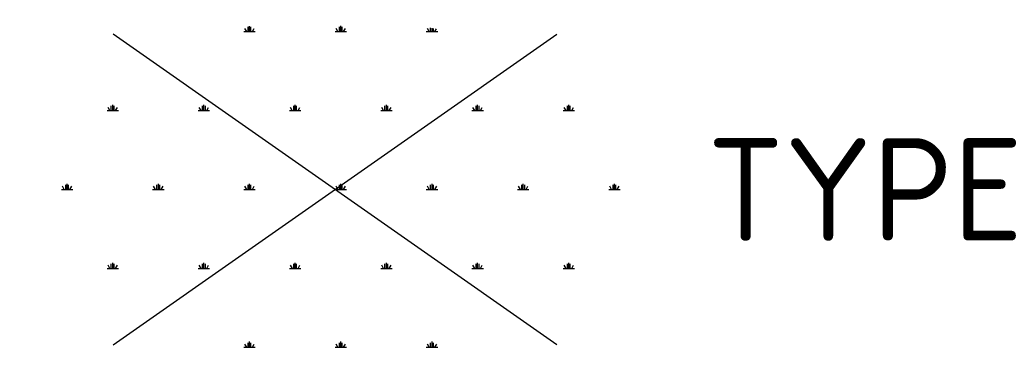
# Model space of a CAD drawing. Extents: x -5.5 to 11.9, y -3 to 3.
import ezdxf
from ezdxf.enums import TextEntityAlignment as Align

# ---------------------------------------------------------------- set-up
doc = ezdxf.new("R2010")
doc.units = 0
doc.styles.add('NLCS-ISO', font='NLCS-ISO.ttf')

msp = doc.modelspace()

# ---------------------------------------------------------------- hatches: boundary and pattern name
h = msp.add_hatch()
h.set_pattern_fill('AGR-MOERAS', color=256, scale=0.05, pattern_type=2)
h.set_pattern_definition([(0, (0, 0), (0.8, 1.38564), [0.2, -1.4]), (90, (0.1, 0), (-0.8, 1.38564), [0.1, -2.67128]), (90, (0.125, 0), (-0.8, 1.38564), [0.08, -2.69128]), (90, (0.075, 0), (-0.8, 1.38564), [0.08, -2.69128]), (60, (0.15, 0), (-0.8, 1.38564), [0.064, -1.536]), (120, (0.05, 0), (-1.6, 6e-10), [0.064, -1.536])])
edge = h.paths.add_edge_path()
edge.add_ellipse((0, 0), major_axis=(-5.525, 0), ratio=0.538462, start_angle=0, end_angle=360)
h.paths.add_polyline_path([(6.075, -1.35), (8.415, -1.35), (8.415, 1.35), (6.075, 1.35)], flags=9)

# ---------------------------------------------------------------- linework, layer by layer
for p, q in [((-3.891, -2.724), (3.891, 2.724)), ((3.891, -2.724), (-3.891, 2.724))]:
    msp.add_line(p, q)

# ---------------------------------------------------------------- texts
at = {"style": 'NLCS-ISO'}
msp.add_attdef('TYPE', text='', height=1.8, dxfattribs=at).set_placement((6.525, 0), align=Align.MIDDLE_LEFT)

doc.saveas('drawing.dxf')
